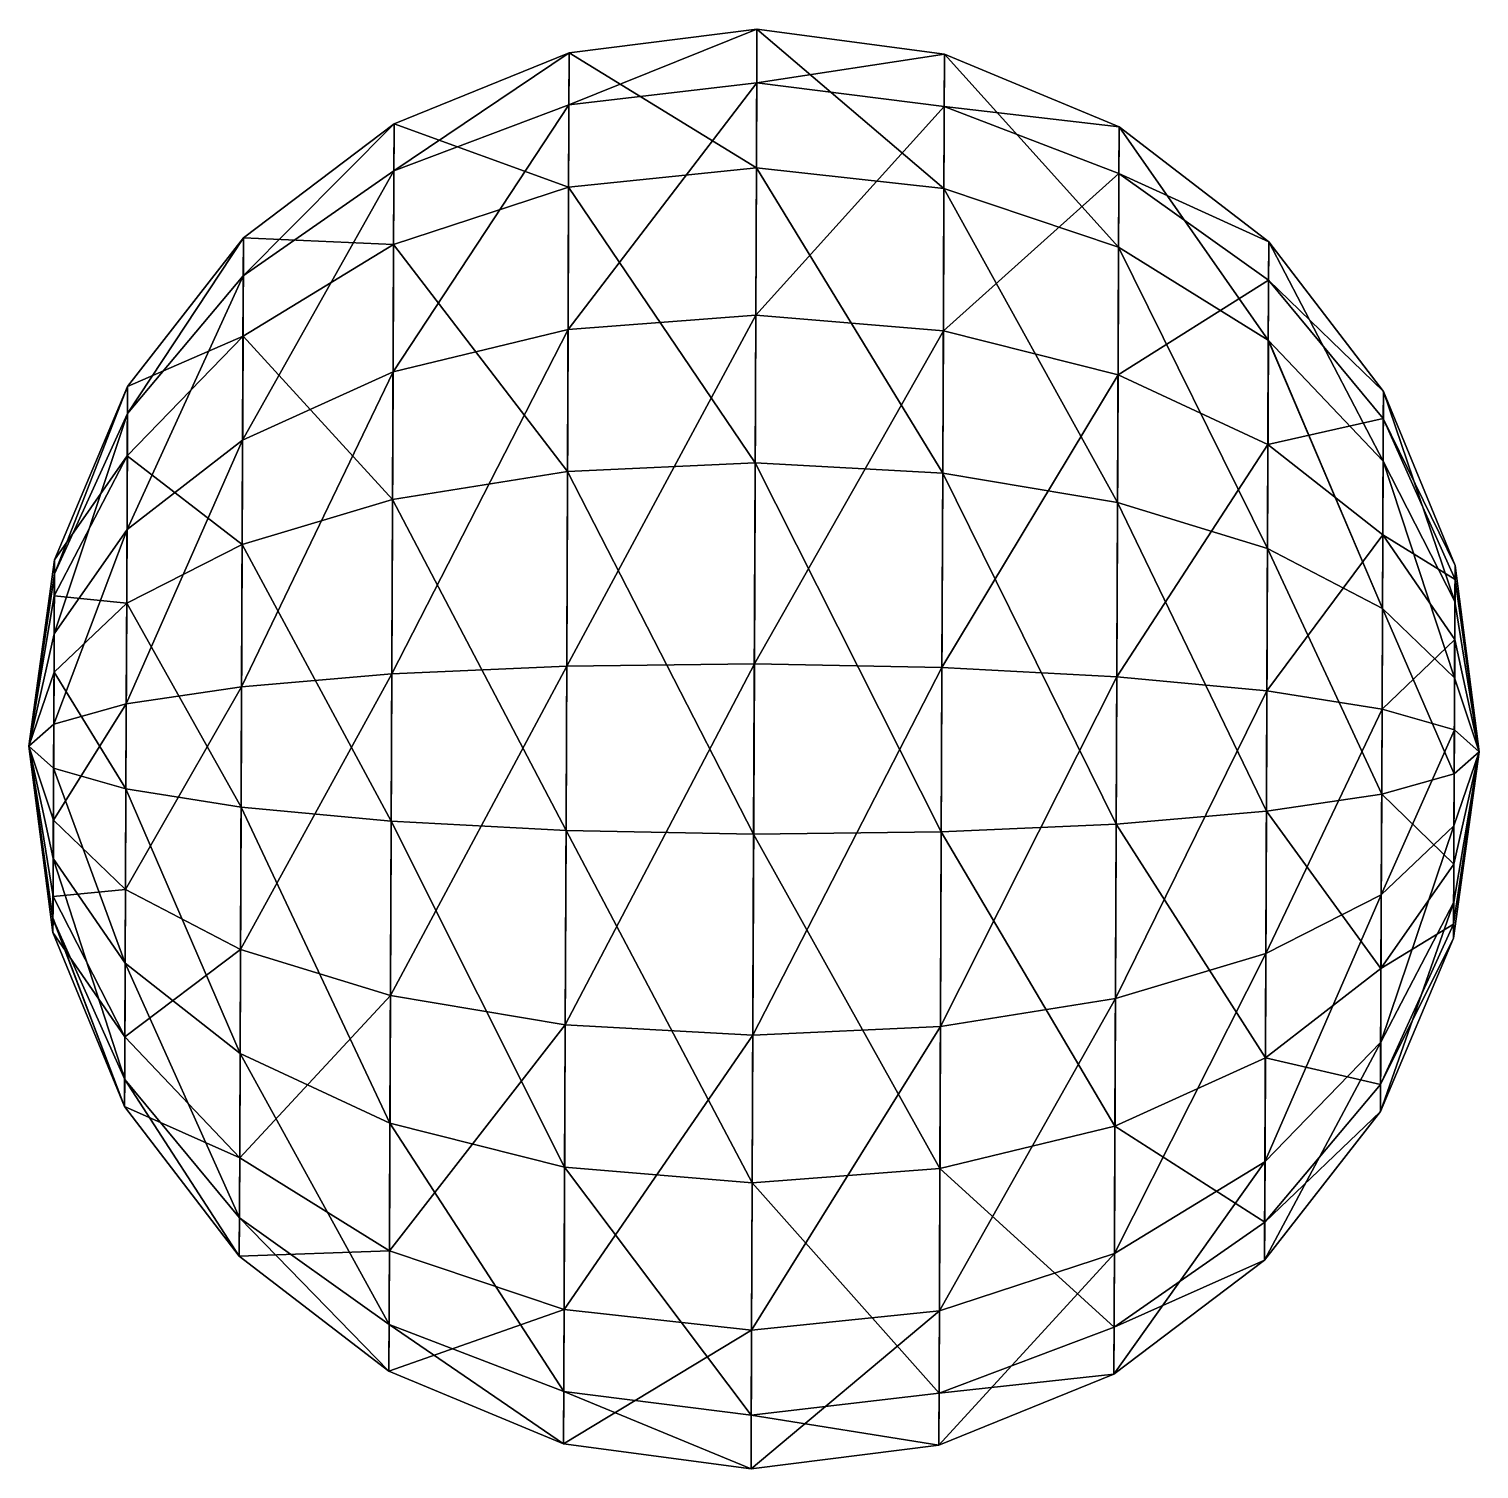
# Model space of a CAD drawing. Header units: metres. Extents: x -322 to 100, y -423 to 142.
# Drawn here: x -82.1 to -22.1, y -422.4 to -362.8 of the extents above; entities that cross this region are included whole.
import ezdxf

# ---------------------------------------------------------------- set-up
doc = ezdxf.new("R2010")
doc.units = ezdxf.units.M

msp = doc.modelspace()

# ---------------------------------------------------------------- linework, layer by layer
for points in [[(-51.959503, -362.80573, -821.23413), (-59.728165, -363.7891, -821.1142), (-59.73698, -365.94452, -806.2699), (-59.73688, -365.94443, -806.2698)], [(-51.959503, -362.80573, -821.23413), (-59.73698, -365.94452, -806.2699), (-51.96863, -365.03714, -805.86615), (-51.968533, -365.03705, -805.866)], [(-51.98303, -368.55716, -835.65894), (-59.728165, -363.7891, -821.1142), (-51.959503, -362.80573, -821.23413), (-51.959404, -362.80563, -821.234)], [(-44.221878, -369.40808, -835.0475), (-51.98303, -368.55716, -835.65894), (-51.959503, -362.80573, -821.23413), (-51.959404, -362.80563, -821.234)], [(-44.19915, -363.85263, -821.1142), (-51.959503, -362.80573, -821.23413), (-51.96863, -365.03714, -805.86615), (-51.968533, -365.03705, -805.866)], [(-44.221878, -369.40808, -835.0475), (-51.959503, -362.80573, -821.23413), (-44.19915, -363.85263, -821.1142), (-44.19905, -363.85254, -821.1141)], [(-59.728165, -363.7891, -821.1142), (-66.97571, -366.73578, -820.7626), (-66.98361, -368.66827, -807.4535), (-66.98351, -368.66818, -807.45337)], [(-59.728165, -363.7891, -821.1142), (-66.98361, -368.66827, -807.4535), (-59.73698, -365.94452, -806.2699), (-59.73688, -365.94443, -806.2698)], [(-59.75089, -369.34457, -835.0475), (-66.97571, -366.73578, -820.7626), (-59.728165, -363.7891, -821.1142), (-59.728065, -363.789, -821.1141)], [(-51.98303, -368.55716, -835.65894), (-59.75089, -369.34457, -835.0475), (-59.728165, -363.7891, -821.1142), (-59.728065, -363.789, -821.1141)], [(-44.19915, -363.85263, -821.1142), (-51.96863, -365.03714, -805.86615), (-44.20797, -366.00803, -806.2699), (-44.20787, -366.00793, -806.2698)], [(-36.99633, -371.83942, -833.25476), (-44.221878, -369.40808, -835.0475), (-44.19915, -363.85263, -821.1142), (-44.19905, -363.85254, -821.1141)], [(-36.975956, -366.85852, -820.7626), (-44.19915, -363.85263, -821.1142), (-44.20797, -366.00803, -806.2699), (-44.20787, -366.00793, -806.2698)], [(-36.99633, -371.83942, -833.25476), (-44.19915, -363.85263, -821.1142), (-36.975956, -366.85852, -820.7626), (-36.975857, -366.85843, -820.76245)], [(-51.96863, -365.03714, -805.86615), (-59.73698, -365.94452, -806.2699), (-59.77498, -375.23325, -794.492), (-59.77488, -375.23315, -794.4919)], [(-51.96863, -365.03714, -805.86615), (-59.77498, -375.23325, -794.492), (-52.00797, -374.65356, -793.67285), (-52.00787, -374.65347, -793.6727)], [(-44.20797, -366.00803, -806.2699), (-51.96863, -365.03714, -805.86615), (-52.00797, -374.65356, -793.67285), (-52.00787, -374.65347, -793.6727)], [(-59.73698, -365.94452, -806.2699), (-66.98361, -368.66827, -807.4535), (-67.01768, -376.99634, -796.89374), (-67.01758, -376.99625, -796.8936)], [(-59.73698, -365.94452, -806.2699), (-67.01768, -376.99634, -796.89374), (-59.77498, -375.23325, -794.492), (-59.77488, -375.23315, -794.4919)], [(-44.20797, -366.00803, -806.2699), (-52.00797, -374.65356, -793.67285), (-44.245964, -375.29678, -794.492), (-44.245865, -375.2967, -794.4919)], [(-36.98386, -368.791, -807.4535), (-44.20797, -366.00803, -806.2699), (-44.245964, -375.29678, -794.492), (-44.245865, -375.2967, -794.4919)], [(-36.975956, -366.85852, -820.7626), (-44.20797, -366.00803, -806.2699), (-36.98386, -368.791, -807.4535), (-36.98376, -368.7909, -807.45337)], [(-66.97571, -366.73578, -820.7626), (-73.20822, -371.44498, -820.2031), (-73.21468, -373.02283, -809.33636), (-73.214584, -373.02274, -809.33624)], [(-66.97571, -366.73578, -820.7626), (-73.21468, -373.02283, -809.33636), (-66.98361, -368.66827, -807.4535), (-66.98351, -368.66818, -807.45337)], [(-66.99608, -371.71667, -833.25476), (-73.20822, -371.44498, -820.2031), (-66.97571, -366.73578, -820.7626), (-66.97561, -366.7357, -820.76245)], [(-59.75089, -369.34457, -835.0475), (-66.99608, -371.71667, -833.25476), (-66.97571, -366.73578, -820.7626), (-66.97561, -366.7357, -820.76245)], [(-30.79881, -375.6854, -830.403), (-36.99633, -371.83942, -833.25476), (-36.975956, -366.85852, -820.7626), (-36.975857, -366.85843, -820.76245)], [(-30.782173, -371.61853, -820.2031), (-36.975956, -366.85852, -820.7626), (-36.98386, -368.791, -807.4535), (-36.98376, -368.7909, -807.45337)], [(-30.79881, -375.6854, -830.403), (-36.975956, -366.85852, -820.7626), (-30.782173, -371.61853, -820.2031), (-30.782074, -371.61844, -820.203)], [(-66.98361, -368.66827, -807.4535), (-73.21468, -373.02283, -809.33636), (-73.24249, -379.82266, -800.71436), (-73.24239, -379.82257, -800.71423)], [(-66.98361, -368.66827, -807.4535), (-73.24249, -379.82266, -800.71436), (-67.01768, -376.99634, -796.89374), (-67.01758, -376.99625, -796.8936)], [(-52.03291, -380.7504, -845.27545), (-59.75089, -369.34457, -835.0475), (-51.98303, -368.55716, -835.65894), (-51.98293, -368.55707, -835.6588)], [(-44.270054, -381.18585, -844.3363), (-52.03291, -380.7504, -845.27545), (-51.98303, -368.55716, -835.65894), (-51.98293, -368.55707, -835.6588)], [(-51.98303, -368.55716, -835.65894), (-51.98303, -368.55716, -835.65894), (-52.03291, -380.7504, -845.27545), (-52.03281, -380.7503, -845.2753)], [(-44.270054, -381.18585, -844.3363), (-51.98303, -368.55716, -835.65894), (-44.221878, -369.40808, -835.0475), (-44.22178, -369.408, -835.04736)], [(-36.98386, -368.791, -807.4535), (-44.245964, -375.29678, -794.492), (-37.01793, -377.11905, -796.89374), (-37.01783, -377.11896, -796.8936)], [(-30.78863, -373.19638, -809.33636), (-36.98386, -368.791, -807.4535), (-37.01793, -377.11905, -796.89374), (-37.01783, -377.11896, -796.8936)], [(-30.782173, -371.61853, -820.2031), (-36.98386, -368.791, -807.4535), (-30.78863, -373.19638, -809.33636), (-30.78853, -373.1963, -809.33624)], [(-59.79907, -381.12234, -844.3363), (-66.99608, -371.71667, -833.25476), (-59.75089, -369.34457, -835.0475), (-59.75079, -369.34448, -835.04736)], [(-52.03291, -380.7504, -845.27545), (-59.79907, -381.12234, -844.3363), (-59.75089, -369.34457, -835.0475), (-59.75079, -369.34448, -835.04736)], [(-59.75089, -369.34457, -835.0475), (-59.75089, -369.34457, -835.0475), (-59.79907, -381.12234, -844.3363), (-59.79897, -381.12225, -844.3362)], [(-37.039524, -382.39905, -841.5829), (-44.270054, -381.18585, -844.3363), (-44.221878, -369.40808, -835.0475), (-44.22178, -369.408, -835.04736)], [(-44.221878, -369.40808, -835.0475), (-44.221878, -369.40808, -835.0475), (-44.270054, -381.18585, -844.3363), (-44.269955, -381.18576, -844.3362)], [(-37.039524, -382.39905, -841.5829), (-44.221878, -369.40808, -835.0475), (-36.99633, -371.83942, -833.25476), (-36.99623, -371.83932, -833.25464)], [(-73.20822, -371.44498, -820.2031), (-78.000984, -377.5957, -819.4741), (-78.00555, -378.71143, -811.79016), (-78.00545, -378.71133, -811.79004)], [(-73.20822, -371.44498, -820.2031), (-78.00555, -378.71143, -811.79016), (-73.21468, -373.02283, -809.33636), (-73.214584, -373.02274, -809.33624)], [(-73.22486, -375.51184, -830.403), (-78.000984, -377.5957, -819.4741), (-73.20822, -371.44498, -820.2031), (-73.20812, -371.4449, -820.203)], [(-66.99608, -371.71667, -833.25476), (-73.22486, -375.51184, -830.403), (-73.20822, -371.44498, -820.2031), (-73.20812, -371.4449, -820.203)], [(-67.039276, -382.27634, -841.5829), (-73.22486, -375.51184, -830.403), (-66.99608, -371.71667, -833.25476), (-66.99598, -371.71658, -833.25464)], [(-59.79907, -381.12234, -844.3363), (-67.039276, -382.27634, -841.5829), (-66.99608, -371.71667, -833.25476), (-66.99598, -371.71658, -833.25464)], [(-66.99608, -371.71667, -833.25476), (-66.99608, -371.71667, -833.25476), (-67.039276, -382.27634, -841.5829), (-67.03918, -382.27625, -841.58276)], [(-30.83408, -384.3073, -837.2029), (-37.039524, -382.39905, -841.5829), (-36.99633, -371.83942, -833.25476), (-36.99623, -371.83932, -833.25464)], [(-36.99633, -371.83942, -833.25476), (-36.99633, -371.83942, -833.25476), (-37.039524, -382.39905, -841.5829), (-37.039425, -382.39896, -841.58276)], [(-30.83408, -384.3073, -837.2029), (-36.99633, -371.83942, -833.25476), (-30.79881, -375.6854, -830.403), (-30.79871, -375.6853, -830.4029)], [(-26.051659, -380.68396, -826.6865), (-30.79881, -375.6854, -830.403), (-30.782173, -371.61853, -820.2031), (-30.782074, -371.61844, -820.203)], [(-26.039896, -377.80826, -819.4741), (-30.782173, -371.61853, -820.2031), (-30.78863, -373.19638, -809.33636), (-30.78853, -373.1963, -809.33624)], [(-26.051659, -380.68396, -826.6865), (-30.782173, -371.61853, -820.2031), (-26.039896, -377.80826, -819.4741), (-26.039797, -377.80817, -819.474)], [(-73.21468, -373.02283, -809.33636), (-78.00555, -378.71143, -811.79016), (-78.025215, -383.51962, -805.6935), (-78.025116, -383.51953, -805.69336)], [(-73.21468, -373.02283, -809.33636), (-78.025215, -383.51962, -805.6935), (-73.24249, -379.82266, -800.71436), (-73.24239, -379.82257, -800.71423)], [(-30.78863, -373.19638, -809.33636), (-37.01793, -377.11905, -796.89374), (-30.816444, -379.99622, -800.71436), (-30.816345, -379.99612, -800.71423)], [(-26.044458, -378.92398, -811.79016), (-30.78863, -373.19638, -809.33636), (-30.816444, -379.99622, -800.71436), (-30.816345, -379.99612, -800.71423)], [(-26.039896, -377.80826, -819.4741), (-30.78863, -373.19638, -809.33636), (-26.044458, -378.92398, -811.79016), (-26.04436, -378.9239, -811.79004)], [(-52.00797, -374.65356, -793.67285), (-59.77498, -375.23325, -794.492), (-59.831974, -389.1664, -788.9365), (-59.831875, -389.16632, -788.9364)], [(-52.00797, -374.65356, -793.67285), (-59.831974, -389.1664, -788.9365), (-52.066975, -389.07825, -787.9213), (-52.066875, -389.07816, -787.9212)], [(-44.245964, -375.29678, -794.492), (-52.00797, -374.65356, -793.67285), (-52.066975, -389.07825, -787.9213), (-52.066875, -389.07816, -787.9212)], [(-73.26013, -384.13376, -837.2029), (-78.01275, -380.4714, -826.6865), (-73.22486, -375.51184, -830.403), (-73.22476, -375.51175, -830.4029)], [(-73.22486, -375.51184, -830.403), (-78.01275, -380.4714, -826.6865), (-78.000984, -377.5957, -819.4741), (-78.000885, -377.5956, -819.474)], [(-67.039276, -382.27634, -841.5829), (-73.26013, -384.13376, -837.2029), (-73.22486, -375.51184, -830.403), (-73.22476, -375.51175, -830.4029)], [(-73.22486, -375.51184, -830.403), (-73.22486, -375.51184, -830.403), (-73.26013, -384.13376, -837.2029), (-73.26003, -384.13367, -837.20276)], [(-59.77498, -375.23325, -794.492), (-67.01768, -376.99634, -796.89374), (-67.06878, -389.48846, -791.91284), (-67.06868, -389.48837, -791.9127)], [(-59.77498, -375.23325, -794.492), (-67.06878, -389.48846, -791.91284), (-59.831974, -389.1664, -788.9365), (-59.831875, -389.16632, -788.9364)], [(-44.245964, -375.29678, -794.492), (-52.066975, -389.07825, -787.9213), (-44.30296, -389.22995, -788.9365), (-44.30286, -389.22986, -788.9364)], [(-37.01793, -377.11905, -796.89374), (-44.245964, -375.29678, -794.492), (-44.30296, -389.22995, -788.9365), (-44.30286, -389.22986, -788.9364)], [(-26.076597, -386.78058, -831.49475), (-30.83408, -384.3073, -837.2029), (-30.79881, -375.6854, -830.403), (-30.79871, -375.6853, -830.4029)], [(-30.79881, -375.6854, -830.403), (-30.79881, -375.6854, -830.403), (-30.83408, -384.3073, -837.2029), (-30.83398, -384.30722, -837.20276)], [(-26.076597, -386.78058, -831.49475), (-30.79881, -375.6854, -830.403), (-26.051659, -380.68396, -826.6865), (-26.05156, -380.68387, -826.6864)], [(-67.01768, -376.99634, -796.89374), (-73.24249, -379.82266, -800.71436), (-73.28422, -390.02246, -796.64746), (-73.28412, -390.02237, -796.64734)], [(-67.01768, -376.99634, -796.89374), (-73.28422, -390.02246, -796.64746), (-67.06878, -389.48846, -791.91284), (-67.06868, -389.48837, -791.9127)], [(-37.01793, -377.11905, -796.89374), (-44.30296, -389.22995, -788.9365), (-37.06903, -389.61118, -791.91284), (-37.06893, -389.61108, -791.9127)], [(-30.816444, -379.99622, -800.71436), (-37.01793, -377.11905, -796.89374), (-37.06903, -389.61118, -791.91284), (-37.06893, -389.61108, -791.9127)], [(-78.000984, -377.5957, -819.4741), (-81.02737, -384.76883, -818.6252), (-81.029724, -385.34637, -814.64764), (-81.029625, -385.34628, -814.6475)], [(-78.000984, -377.5957, -819.4741), (-81.029724, -385.34637, -814.64764), (-78.00555, -378.71143, -811.79016), (-78.00545, -378.71133, -811.79004)], [(-78.01275, -380.4714, -826.6865), (-81.02737, -384.76883, -818.6252), (-78.000984, -377.5957, -819.4741), (-78.000885, -377.5956, -819.474)], [(-23.07839, -386.49448, -822.3586), (-26.051659, -380.68396, -826.6865), (-26.039896, -377.80826, -819.4741), (-26.039797, -377.80817, -819.474)], [(-23.072302, -385.0059, -818.6252), (-26.039896, -377.80826, -819.4741), (-26.044458, -378.92398, -811.79016), (-26.04436, -378.9239, -811.79004)], [(-23.07839, -386.49448, -822.3586), (-26.039896, -377.80826, -819.4741), (-23.072302, -385.0059, -818.6252), (-23.072203, -385.0058, -818.62506)], [(-78.00555, -378.71143, -811.79016), (-81.029724, -385.34637, -814.64764), (-81.03991, -387.83527, -811.49176), (-81.03981, -387.83517, -811.49164)], [(-78.00555, -378.71143, -811.79016), (-81.03991, -387.83527, -811.49176), (-78.025215, -383.51962, -805.6935), (-78.025116, -383.51953, -805.69336)], [(-26.044458, -378.92398, -811.79016), (-30.816444, -379.99622, -800.71436), (-26.064127, -383.73218, -805.6935), (-26.064028, -383.7321, -805.69336)], [(-23.074665, -385.58344, -814.64764), (-26.044458, -378.92398, -811.79016), (-26.064127, -383.73218, -805.6935), (-26.064028, -383.7321, -805.69336)], [(-23.072302, -385.0059, -818.6252), (-26.044458, -378.92398, -811.79016), (-23.074665, -385.58344, -814.64764), (-23.074566, -385.58334, -814.6475)], [(-73.24249, -379.82266, -800.71436), (-78.025215, -383.51962, -805.6935), (-78.05472, -390.73196, -802.81775), (-78.05462, -390.73187, -802.8176)], [(-73.24249, -379.82266, -800.71436), (-78.05472, -390.73196, -802.81775), (-73.28422, -390.02246, -796.64746), (-73.28412, -390.02237, -796.64734)], [(-30.816444, -379.99622, -800.71436), (-37.06903, -389.61118, -791.91284), (-30.858168, -390.19598, -796.64746), (-30.858068, -390.1959, -796.64734)], [(-26.064127, -383.73218, -805.6935), (-30.816444, -379.99622, -800.71436), (-30.858168, -390.19598, -796.64746), (-30.858068, -390.1959, -796.64734)], [(-78.03769, -386.56802, -831.49475), (-81.033455, -386.25742, -822.3586), (-78.01275, -380.4714, -826.6865), (-78.01265, -380.4713, -826.6864)], [(-78.01275, -380.4714, -826.6865), (-81.033455, -386.25742, -822.3586), (-81.02737, -384.76883, -818.6252), (-81.02727, -384.76874, -818.62506)], [(-73.26013, -384.13376, -837.2029), (-78.03769, -386.56802, -831.49475), (-78.01275, -380.4714, -826.6865), (-78.01265, -380.4713, -826.6864)], [(-78.01275, -380.4714, -826.6865), (-78.01275, -380.4714, -826.6865), (-78.03769, -386.56802, -831.49475), (-78.03759, -386.56793, -831.4946)], [(-52.09577, -396.11823, -847.5069), (-59.79907, -381.12234, -844.3363), (-52.03291, -380.7504, -845.27545), (-52.03281, -380.7503, -845.2753)], [(-44.330776, -396.03006, -846.4917), (-52.09577, -396.11823, -847.5069), (-52.03291, -380.7504, -845.27545), (-52.03281, -380.7503, -845.2753)], [(-44.330776, -396.03006, -846.4917), (-52.03291, -380.7504, -845.27545), (-44.270054, -381.18585, -844.3363), (-44.269955, -381.18576, -844.3362)], [(-23.0913, -389.65033, -824.84753), (-26.076597, -386.78058, -831.49475), (-26.051659, -380.68396, -826.6865), (-26.05156, -380.68387, -826.6864)], [(-26.051659, -380.68396, -826.6865), (-26.051659, -380.68396, -826.6865), (-26.076597, -386.78058, -831.49475), (-26.076498, -386.7805, -831.4946)], [(-23.0913, -389.65033, -824.84753), (-26.051659, -380.68396, -826.6865), (-23.07839, -386.49448, -822.3586), (-23.07829, -386.4944, -822.35846)], [(-59.85979, -395.96652, -846.4917), (-67.039276, -382.27634, -841.5829), (-59.79907, -381.12234, -844.3363), (-59.79897, -381.12225, -844.3362)], [(-52.09577, -396.11823, -847.5069), (-59.85979, -395.96652, -846.4917), (-59.79907, -381.12234, -844.3363), (-59.79897, -381.12225, -844.3362)], [(-37.093967, -395.708, -843.5154), (-44.330776, -396.03006, -846.4917), (-44.270054, -381.18585, -844.3363), (-44.269955, -381.18576, -844.3362)], [(-37.093967, -395.708, -843.5154), (-44.270054, -381.18585, -844.3363), (-37.039524, -382.39905, -841.5829), (-37.039425, -382.39896, -841.58276)], [(-67.09372, -395.5853, -843.5154), (-73.26013, -384.13376, -837.2029), (-67.039276, -382.27634, -841.5829), (-67.03918, -382.27625, -841.58276)], [(-59.85979, -395.96652, -846.4917), (-67.09372, -395.5853, -843.5154), (-67.039276, -382.27634, -841.5829), (-67.03918, -382.27625, -841.58276)], [(-30.87853, -395.17404, -838.78076), (-37.093967, -395.708, -843.5154), (-37.039524, -382.39905, -841.5829), (-37.039425, -382.39896, -841.58276)], [(-30.87853, -395.17404, -838.78076), (-37.039524, -382.39905, -841.5829), (-30.83408, -384.3073, -837.2029), (-30.83398, -384.30722, -837.20276)], [(-78.025215, -383.51962, -805.6935), (-81.03991, -387.83527, -811.49176), (-81.055176, -391.56866, -810.0032), (-81.05508, -391.56857, -810.00305)], [(-78.025215, -383.51962, -805.6935), (-81.055176, -391.56866, -810.0032), (-78.05472, -390.73196, -802.81775), (-78.05462, -390.73187, -802.8176)], [(-26.064127, -383.73218, -805.6935), (-30.858168, -390.19598, -796.64746), (-26.09363, -390.94452, -802.81775), (-26.09353, -390.94443, -802.8176)], [(-23.084845, -388.07236, -811.49176), (-26.064127, -383.73218, -805.6935), (-26.09363, -390.94452, -802.81775), (-26.09353, -390.94443, -802.8176)], [(-23.074665, -385.58344, -814.64764), (-26.064127, -383.73218, -805.6935), (-23.084845, -388.07236, -811.49176), (-23.084745, -388.07227, -811.49164)], [(-73.30458, -395.0005, -838.78076), (-78.03769, -386.56802, -831.49475), (-73.26013, -384.13376, -837.2029), (-73.26003, -384.13367, -837.20276)], [(-67.09372, -395.5853, -843.5154), (-73.30458, -395.0005, -838.78076), (-73.26013, -384.13376, -837.2029), (-73.26003, -384.13367, -837.20276)], [(-26.10803, -394.4645, -832.6105), (-30.87853, -395.17404, -838.78076), (-30.83408, -384.3073, -837.2029), (-30.83398, -384.30722, -837.20276)], [(-26.10803, -394.4645, -832.6105), (-30.83408, -384.3073, -837.2029), (-26.076597, -386.78058, -831.49475), (-26.076498, -386.7805, -831.4946)], [(-81.033455, -386.25742, -822.3586), (-82.08112, -392.47552, -817.7141), (-81.02737, -384.76883, -818.6252), (-81.02727, -384.76874, -818.62506)], [(-81.02737, -384.76883, -818.6252), (-82.08112, -392.47552, -817.7141), (-81.029724, -385.34637, -814.64764), (-81.029625, -385.34628, -814.6475)], [(-22.081625, -392.72095, -817.7141), (-23.07839, -386.49448, -822.3586), (-23.072302, -385.0059, -818.6252), (-23.072203, -385.0058, -818.62506)], [(-22.081625, -392.72095, -817.7141), (-23.072302, -385.0059, -818.6252), (-23.074665, -385.58344, -814.64764), (-23.074566, -385.58334, -814.6475)], [(-81.029724, -385.34637, -814.64764), (-82.08112, -392.47552, -817.7141), (-81.03991, -387.83527, -811.49176), (-81.03981, -387.83517, -811.49164)], [(-22.081625, -392.72095, -817.7141), (-23.074665, -385.58344, -814.64764), (-23.084845, -388.07236, -811.49176), (-23.084745, -388.07227, -811.49164)], [(-81.046364, -389.41324, -824.84753), (-82.08112, -392.47552, -817.7141), (-81.033455, -386.25742, -822.3586), (-81.033356, -386.25732, -822.35846)], [(-78.03769, -386.56802, -831.49475), (-81.046364, -389.41324, -824.84753), (-81.033455, -386.25742, -822.3586), (-81.033356, -386.25732, -822.35846)], [(-78.06912, -394.25195, -832.6105), (-81.046364, -389.41324, -824.84753), (-78.03769, -386.56802, -831.49475), (-78.03759, -386.56793, -831.4946)], [(-73.30458, -395.0005, -838.78076), (-78.06912, -394.25195, -832.6105), (-78.03769, -386.56802, -831.49475), (-78.03759, -386.56793, -831.4946)], [(-23.10757, -393.6278, -825.42505), (-26.10803, -394.4645, -832.6105), (-26.076597, -386.78058, -831.49475), (-26.076498, -386.7805, -831.4946)], [(-23.10757, -393.6278, -825.42505), (-26.076597, -386.78058, -831.49475), (-23.0913, -389.65033, -824.84753), (-23.0912, -389.65024, -824.8474)], [(-22.081625, -392.72095, -817.7141), (-23.0913, -389.65033, -824.84753), (-23.07839, -386.49448, -822.3586), (-23.07829, -386.4944, -822.35846)], [(-23.07839, -386.49448, -822.3586), (-23.07839, -386.49448, -822.3586), (-23.0913, -389.65033, -824.84753), (-23.0912, -389.65024, -824.8474)], [(-81.03991, -387.83527, -811.49176), (-82.08112, -392.47552, -817.7141), (-81.055176, -391.56866, -810.0032), (-81.05508, -391.56857, -810.00305)], [(-23.084845, -388.07236, -811.49176), (-26.09363, -390.94452, -802.81775), (-23.100117, -391.80573, -810.0032), (-23.100018, -391.80563, -810.00305)], [(-22.081625, -392.72095, -817.7141), (-23.084845, -388.07236, -811.49176), (-23.100117, -391.80573, -810.0032), (-23.100018, -391.80563, -810.00305)], [(-59.831974, -389.1664, -788.9365), (-67.06878, -389.48846, -791.91284), (-67.12322, -402.79742, -793.84534), (-67.12312, -402.79733, -793.8452)], [(-59.831974, -389.1664, -788.9365), (-67.12322, -402.79742, -793.84534), (-59.892696, -404.01062, -791.0919), (-59.892597, -404.01053, -791.0918)], [(-52.066975, -389.07825, -787.9213), (-59.831974, -389.1664, -788.9365), (-59.892696, -404.01062, -791.0919), (-59.892597, -404.01053, -791.0918)], [(-52.066975, -389.07825, -787.9213), (-59.892696, -404.01062, -791.0919), (-52.12984, -404.44608, -790.1528), (-52.12974, -404.44598, -790.15265)], [(-44.30296, -389.22995, -788.9365), (-52.066975, -389.07825, -787.9213), (-52.12984, -404.44608, -790.1528), (-52.12974, -404.44598, -790.15265)], [(-44.30296, -389.22995, -788.9365), (-52.12984, -404.44608, -790.1528), (-44.36368, -404.07416, -791.0919), (-44.363583, -404.07407, -791.0918)], [(-37.06903, -389.61118, -791.91284), (-44.30296, -389.22995, -788.9365), (-44.36368, -404.07416, -791.0919), (-44.363583, -404.07407, -791.0918)], [(-81.06264, -393.39075, -825.42505), (-82.08112, -392.47552, -817.7141), (-81.046364, -389.41324, -824.84753), (-81.046265, -389.41315, -824.8474)], [(-78.06912, -394.25195, -832.6105), (-81.06264, -393.39075, -825.42505), (-81.046364, -389.41324, -824.84753), (-81.046265, -389.41315, -824.8474)], [(-67.06878, -389.48846, -791.91284), (-73.28422, -390.02246, -796.64746), (-73.328674, -400.88916, -798.22534), (-73.328575, -400.88907, -798.2252)], [(-67.06878, -389.48846, -791.91284), (-73.328674, -400.88916, -798.22534), (-67.12322, -402.79742, -793.84534), (-67.12312, -402.79733, -793.8452)], [(-37.06903, -389.61118, -791.91284), (-44.36368, -404.07416, -791.0919), (-37.12347, -402.92014, -793.84534), (-37.12337, -402.92004, -793.8452)], [(-30.858168, -390.19598, -796.64746), (-37.06903, -389.61118, -791.91284), (-37.12347, -402.92014, -793.84534), (-37.12337, -402.92004, -793.8452)], [(-22.081625, -392.72095, -817.7141), (-23.10757, -393.6278, -825.42505), (-23.0913, -389.65033, -824.84753), (-23.0912, -389.65024, -824.8474)], [(-73.28422, -390.02246, -796.64746), (-78.05472, -390.73196, -802.81775), (-78.08615, -398.4159, -803.9335), (-78.08605, -398.4158, -803.93335)], [(-73.28422, -390.02246, -796.64746), (-78.08615, -398.4159, -803.9335), (-73.328674, -400.88916, -798.22534), (-73.328575, -400.88907, -798.2252)], [(-30.858168, -390.19598, -796.64746), (-37.12347, -402.92014, -793.84534), (-30.902618, -401.0627, -798.22534), (-30.90252, -401.06262, -798.2252)], [(-26.09363, -390.94452, -802.81775), (-30.858168, -390.19598, -796.64746), (-30.902618, -401.0627, -798.22534), (-30.90252, -401.06262, -798.2252)], [(-78.05472, -390.73196, -802.81775), (-81.055176, -391.56866, -810.0032), (-81.07145, -395.54614, -810.5807), (-81.07135, -395.54605, -810.58057)], [(-78.05472, -390.73196, -802.81775), (-81.07145, -395.54614, -810.5807), (-78.08615, -398.4159, -803.9335), (-78.08605, -398.4158, -803.93335)], [(-26.09363, -390.94452, -802.81775), (-30.902618, -401.0627, -798.22534), (-26.125063, -398.62845, -803.9335), (-26.124964, -398.62836, -803.93335)], [(-23.100117, -391.80573, -810.0032), (-26.09363, -390.94452, -802.81775), (-26.125063, -398.62845, -803.9335), (-26.124964, -398.62836, -803.93335)], [(-81.055176, -391.56866, -810.0032), (-82.08112, -392.47552, -817.7141), (-81.07145, -395.54614, -810.5807), (-81.07135, -395.54605, -810.58057)], [(-23.100117, -391.80573, -810.0032), (-26.125063, -398.62845, -803.9335), (-23.116388, -395.78323, -810.5807), (-23.11629, -395.78314, -810.58057)], [(-22.081625, -392.72095, -817.7141), (-23.100117, -391.80573, -810.0032), (-23.116388, -395.78323, -810.5807), (-23.11629, -395.78314, -810.58057)], [(-81.07145, -395.54614, -810.5807), (-82.08112, -392.47552, -817.7141), (-81.08436, -398.702, -813.06964), (-81.08426, -398.7019, -813.0695)], [(-81.08436, -398.702, -813.06964), (-82.08112, -392.47552, -817.7141), (-81.09045, -400.19058, -816.80304), (-81.09035, -400.1905, -816.8029)], [(-81.09045, -400.19058, -816.80304), (-82.08112, -392.47552, -817.7141), (-81.08809, -399.61304, -820.7806), (-81.08799, -399.61295, -820.78046)], [(-81.08809, -399.61304, -820.7806), (-82.08112, -392.47552, -817.7141), (-81.0779, -397.1241, -823.93646), (-81.077805, -397.12402, -823.93634)], [(-81.0779, -397.1241, -823.93646), (-82.08112, -392.47552, -817.7141), (-81.06264, -393.39075, -825.42505), (-81.06254, -393.39066, -825.4249)], [(-22.081625, -392.72095, -817.7141), (-23.129297, -398.93906, -813.06964), (-23.135386, -400.42764, -816.80304), (-23.135286, -400.42755, -816.8029)], [(-22.081625, -392.72095, -817.7141), (-23.135386, -400.42764, -816.80304), (-23.133022, -399.8501, -820.7806), (-23.132923, -399.85, -820.78046)], [(-22.081625, -392.72095, -817.7141), (-23.133022, -399.8501, -820.7806), (-23.122843, -397.3612, -823.93646), (-23.122744, -397.3611, -823.93634)], [(-22.081625, -392.72095, -817.7141), (-23.116388, -395.78323, -810.5807), (-23.129297, -398.93906, -813.06964), (-23.129198, -398.93896, -813.0695)], [(-22.081625, -392.72095, -817.7141), (-23.122843, -397.3612, -823.93646), (-23.10757, -393.6278, -825.42505), (-23.107471, -393.62772, -825.4249)], [(-78.098625, -401.4643, -829.73474), (-81.0779, -397.1241, -823.93646), (-81.06264, -393.39075, -825.42505), (-81.06254, -393.39066, -825.4249)], [(-78.098625, -401.4643, -829.73474), (-81.06264, -393.39075, -825.42505), (-78.06912, -394.25195, -832.6105), (-78.06902, -394.25186, -832.61035)], [(-23.122843, -397.3612, -823.93646), (-26.10803, -394.4645, -832.6105), (-23.10757, -393.6278, -825.42505), (-23.107471, -393.62772, -825.4249)], [(-73.346306, -405.20026, -834.71387), (-78.098625, -401.4643, -829.73474), (-78.06912, -394.25195, -832.6105), (-78.06902, -394.25186, -832.61035)], [(-73.346306, -405.20026, -834.71387), (-78.06912, -394.25195, -832.6105), (-73.30458, -395.0005, -838.78076), (-73.30448, -395.0004, -838.78064)], [(-26.137533, -401.67685, -829.73474), (-30.87853, -395.17404, -838.78076), (-26.10803, -394.4645, -832.6105), (-26.107931, -394.46442, -832.61035)], [(-23.122843, -397.3612, -823.93646), (-26.137533, -401.67685, -829.73474), (-26.10803, -394.4645, -832.6105), (-26.107931, -394.46442, -832.61035)], [(-67.14482, -408.07742, -838.5345), (-73.346306, -405.20026, -834.71387), (-73.30458, -395.0005, -838.78076), (-73.30448, -395.0004, -838.78064)], [(-67.14482, -408.07742, -838.5345), (-73.30458, -395.0005, -838.78076), (-67.09372, -395.5853, -843.5154), (-67.09362, -395.5852, -843.51526)], [(-30.920254, -405.3738, -834.71387), (-37.093967, -395.708, -843.5154), (-30.87853, -395.17404, -838.78076), (-30.878431, -395.17395, -838.78064)], [(-26.137533, -401.67685, -829.73474), (-30.920254, -405.3738, -834.71387), (-30.87853, -395.17404, -838.78076), (-30.878431, -395.17395, -838.78064)], [(-78.08615, -398.4159, -803.9335), (-81.07145, -395.54614, -810.5807), (-81.08436, -398.702, -813.06964), (-81.08426, -398.7019, -813.0695)], [(-59.916786, -409.8997, -840.9362), (-67.14482, -408.07742, -838.5345), (-67.09372, -395.5853, -843.5154), (-67.09362, -395.5852, -843.51526)], [(-59.916786, -409.8997, -840.9362), (-67.09372, -395.5853, -843.5154), (-59.85979, -395.96652, -846.4917), (-59.85969, -395.96643, -846.4916)], [(-52.154778, -410.5429, -841.7554), (-59.916786, -409.8997, -840.9362), (-59.85979, -395.96652, -846.4917), (-59.85969, -395.96643, -846.4916)], [(-52.154778, -410.5429, -841.7554), (-59.85979, -395.96652, -846.4917), (-52.09577, -396.11823, -847.5069), (-52.095673, -396.11813, -847.5068)], [(-37.14507, -408.20013, -838.5345), (-44.330776, -396.03006, -846.4917), (-37.093967, -395.708, -843.5154), (-37.09387, -395.70792, -843.51526)], [(-30.920254, -405.3738, -834.71387), (-37.14507, -408.20013, -838.5345), (-37.093967, -395.708, -843.5154), (-37.09387, -395.70792, -843.51526)], [(-23.116388, -395.78323, -810.5807), (-26.125063, -398.62845, -803.9335), (-26.150002, -404.72507, -808.7417), (-26.149902, -404.72498, -808.7416)], [(-23.116388, -395.78323, -810.5807), (-26.150002, -404.72507, -808.7417), (-23.129297, -398.93906, -813.06964), (-23.129198, -398.93896, -813.0695)], [(-44.38777, -409.96323, -840.9362), (-52.154778, -410.5429, -841.7554), (-52.09577, -396.11823, -847.5069), (-52.095673, -396.11813, -847.5068)], [(-44.38777, -409.96323, -840.9362), (-52.09577, -396.11823, -847.5069), (-44.330776, -396.03006, -846.4917), (-44.330677, -396.02997, -846.4916)], [(-37.14507, -408.20013, -838.5345), (-44.38777, -409.96323, -840.9362), (-44.330776, -396.03006, -846.4917), (-44.330677, -396.02997, -846.4916)], [(-78.11829, -406.2725, -823.63806), (-81.08809, -399.61304, -820.7806), (-81.0779, -397.1241, -823.93646), (-81.077805, -397.12402, -823.93634)], [(-78.11829, -406.2725, -823.63806), (-81.0779, -397.1241, -823.93646), (-78.098625, -401.4643, -829.73474), (-78.098526, -401.4642, -829.7346)], [(-23.133022, -399.8501, -820.7806), (-26.137533, -401.67685, -829.73474), (-23.122843, -397.3612, -823.93646), (-23.122744, -397.3611, -823.93634)], [(-78.11109, -404.5125, -808.7417), (-81.08436, -398.702, -813.06964), (-81.09045, -400.19058, -816.80304), (-81.09035, -400.1905, -816.8029)], [(-78.08615, -398.4159, -803.9335), (-81.08436, -398.702, -813.06964), (-78.11109, -404.5125, -808.7417), (-78.11099, -404.51242, -808.7416)], [(-73.328674, -400.88916, -798.22534), (-78.08615, -398.4159, -803.9335), (-78.11109, -404.5125, -808.7417), (-78.11099, -404.51242, -808.7416)], [(-26.125063, -398.62845, -803.9335), (-30.902618, -401.0627, -798.22534), (-30.93789, -409.68463, -805.0252), (-30.93779, -409.68454, -805.0251)], [(-26.125063, -398.62845, -803.9335), (-30.93789, -409.68463, -805.0252), (-26.150002, -404.72507, -808.7417), (-26.149902, -404.72498, -808.7416)], [(-23.129297, -398.93906, -813.06964), (-26.150002, -404.72507, -808.7417), (-26.161764, -407.60077, -815.9541), (-26.161665, -407.60068, -815.954)], [(-23.129297, -398.93906, -813.06964), (-26.161764, -407.60077, -815.9541), (-23.135386, -400.42764, -816.80304), (-23.135286, -400.42755, -816.8029)], [(-78.122856, -407.3882, -815.9541), (-81.09045, -400.19058, -816.80304), (-81.08809, -399.61304, -820.7806), (-81.08799, -399.61295, -820.78046)], [(-78.11109, -404.5125, -808.7417), (-81.09045, -400.19058, -816.80304), (-78.122856, -407.3882, -815.9541), (-78.12276, -407.38812, -815.954)], [(-78.122856, -407.3882, -815.9541), (-81.08809, -399.61304, -820.7806), (-78.11829, -406.2725, -823.63806), (-78.118195, -406.2724, -823.63794)], [(-23.135386, -400.42764, -816.80304), (-26.157202, -406.48505, -823.63806), (-23.133022, -399.8501, -820.7806), (-23.132923, -399.85, -820.78046)], [(-23.133022, -399.8501, -820.7806), (-26.157202, -406.48505, -823.63806), (-26.137533, -401.67685, -829.73474), (-26.137434, -401.67676, -829.7346)], [(-23.135386, -400.42764, -816.80304), (-26.161764, -407.60077, -815.9541), (-26.157202, -406.48505, -823.63806), (-26.157103, -406.48495, -823.63794)], [(-73.328674, -400.88916, -798.22534), (-78.11109, -404.5125, -808.7417), (-73.36394, -409.51108, -805.0252), (-73.36384, -409.511, -805.0251)], [(-67.12322, -402.79742, -793.84534), (-73.328674, -400.88916, -798.22534), (-73.36394, -409.51108, -805.0252), (-73.36384, -409.511, -805.0251)], [(-30.902618, -401.0627, -798.22534), (-37.12347, -402.92014, -793.84534), (-37.166664, -413.4798, -802.17346), (-37.166565, -413.4797, -802.17334)], [(-30.902618, -401.0627, -798.22534), (-37.166664, -413.4798, -802.17346), (-30.93789, -409.68463, -805.0252), (-30.93779, -409.68454, -805.0251)], [(-73.37412, -412.0001, -826.09186), (-78.11829, -406.2725, -823.63806), (-78.098625, -401.4643, -829.73474), (-78.098526, -401.4642, -829.7346)], [(-73.37412, -412.0001, -826.09186), (-78.098625, -401.4643, -829.73474), (-73.346306, -405.20026, -834.71387), (-73.34621, -405.20016, -834.71375)], [(-26.157202, -406.48505, -823.63806), (-30.920254, -405.3738, -834.71387), (-26.137533, -401.67685, -829.73474), (-26.137434, -401.67676, -829.7346)], [(-67.12322, -402.79742, -793.84534), (-73.36394, -409.51108, -805.0252), (-67.16642, -413.35706, -802.17346), (-67.16632, -413.35696, -802.17334)], [(-59.892696, -404.01062, -791.0919), (-67.12322, -402.79742, -793.84534), (-67.16642, -413.35706, -802.17346), (-67.16632, -413.35696, -802.17334)], [(-37.12347, -402.92014, -793.84534), (-44.36368, -404.07416, -791.0919), (-44.41186, -415.8519, -800.38074), (-44.411762, -415.8518, -800.3806)], [(-37.12347, -402.92014, -793.84534), (-44.41186, -415.8519, -800.38074), (-37.166664, -413.4798, -802.17346), (-37.166565, -413.4797, -802.17334)], [(-59.892696, -404.01062, -791.0919), (-67.16642, -413.35706, -802.17346), (-59.940876, -415.7884, -800.38074), (-59.940777, -415.7883, -800.3806)], [(-52.12984, -404.44608, -790.1528), (-59.892696, -404.01062, -791.0919), (-59.940876, -415.7884, -800.38074), (-59.940777, -415.7883, -800.3806)], [(-44.36368, -404.07416, -791.0919), (-52.12984, -404.44608, -790.1528), (-52.179718, -416.6393, -799.7693), (-52.17962, -416.63922, -799.76917)], [(-44.36368, -404.07416, -791.0919), (-52.179718, -416.6393, -799.7693), (-44.41186, -415.8519, -800.38074), (-44.411762, -415.8518, -800.3806)], [(-73.36394, -409.51108, -805.0252), (-78.11109, -404.5125, -808.7417), (-78.122856, -407.3882, -815.9541), (-78.12276, -407.38812, -815.954)], [(-52.12984, -404.44608, -790.1528), (-59.940876, -415.7884, -800.38074), (-52.179718, -416.6393, -799.7693), (-52.17962, -416.63922, -799.76917)], [(-26.150002, -404.72507, -808.7417), (-30.93789, -409.68463, -805.0252), (-30.954525, -413.7515, -815.2251), (-30.954426, -413.7514, -815.225)], [(-26.150002, -404.72507, -808.7417), (-30.954525, -413.7515, -815.2251), (-26.161764, -407.60077, -815.9541), (-26.161665, -407.60068, -815.954)], [(-67.17889, -416.4055, -827.97473), (-73.37412, -412.0001, -826.09186), (-73.346306, -405.20026, -834.71387), (-73.34621, -405.20016, -834.71375)], [(-67.17889, -416.4055, -827.97473), (-73.346306, -405.20026, -834.71387), (-67.14482, -408.07742, -838.5345), (-67.14472, -408.07733, -838.53436)], [(-30.948069, -412.17365, -826.09186), (-37.14507, -408.20013, -838.5345), (-30.920254, -405.3738, -834.71387), (-30.920155, -405.37372, -834.71375)], [(-26.157202, -406.48505, -823.63806), (-30.948069, -412.17365, -826.09186), (-30.920254, -405.3738, -834.71387), (-30.920155, -405.37372, -834.71375)], [(-73.38058, -413.57794, -815.2251), (-78.122856, -407.3882, -815.9541), (-78.11829, -406.2725, -823.63806), (-78.118195, -406.2724, -823.63794)], [(-73.38058, -413.57794, -815.2251), (-78.11829, -406.2725, -823.63806), (-73.37412, -412.0001, -826.09186), (-73.37402, -412, -826.09174)], [(-26.161764, -407.60077, -815.9541), (-30.948069, -412.17365, -826.09186), (-26.157202, -406.48505, -823.63806), (-26.157103, -406.48495, -823.63794)], [(-73.36394, -409.51108, -805.0252), (-78.122856, -407.3882, -815.9541), (-73.38058, -413.57794, -815.2251), (-73.38048, -413.57785, -815.225)], [(-26.161764, -407.60077, -815.9541), (-30.954525, -413.7515, -815.2251), (-30.948069, -412.17365, -826.09186), (-30.94797, -412.17355, -826.09174)], [(-59.954784, -419.18845, -829.1584), (-67.17889, -416.4055, -827.97473), (-67.14482, -408.07742, -838.5345), (-67.14472, -408.07733, -838.53436)], [(-59.954784, -419.18845, -829.1584), (-67.14482, -408.07742, -838.5345), (-59.916786, -409.8997, -840.9362), (-59.916687, -409.8996, -840.9361)], [(-37.17914, -416.5282, -827.97473), (-44.38777, -409.96323, -840.9362), (-37.14507, -408.20013, -838.5345), (-37.14497, -408.20004, -838.53436)], [(-30.948069, -412.17365, -826.09186), (-37.17914, -416.5282, -827.97473), (-37.14507, -408.20013, -838.5345), (-37.14497, -408.20004, -838.53436)], [(-67.16642, -413.35706, -802.17346), (-73.36394, -409.51108, -805.0252), (-73.38058, -413.57794, -815.2251), (-73.38048, -413.57785, -815.225)], [(-30.93789, -409.68463, -805.0252), (-37.166664, -413.4798, -802.17346), (-37.187042, -418.4607, -814.66565), (-37.186943, -418.4606, -814.6655)], [(-30.93789, -409.68463, -805.0252), (-37.187042, -418.4607, -814.66565), (-30.954525, -413.7515, -815.2251), (-30.954426, -413.7514, -815.225)], [(-52.194115, -420.15933, -829.5621), (-59.954784, -419.18845, -829.1584), (-59.916786, -409.8997, -840.9362), (-59.916687, -409.8996, -840.9361)], [(-52.194115, -420.15933, -829.5621), (-59.916786, -409.8997, -840.9362), (-52.154778, -410.5429, -841.7554), (-52.15468, -410.54282, -841.75525)], [(-44.42577, -419.25195, -829.1584), (-52.154778, -410.5429, -841.7554), (-44.38777, -409.96323, -840.9362), (-44.387672, -409.96313, -840.9361)], [(-37.17914, -416.5282, -827.97473), (-44.42577, -419.25195, -829.1584), (-44.38777, -409.96323, -840.9362), (-44.387672, -409.96313, -840.9361)], [(-44.42577, -419.25195, -829.1584), (-52.194115, -420.15933, -829.5621), (-52.154778, -410.5429, -841.7554), (-52.15468, -410.54282, -841.75525)], [(-67.18679, -418.33795, -814.66565), (-73.38058, -413.57794, -815.2251), (-73.37412, -412.0001, -826.09186), (-73.37402, -412, -826.09174)], [(-67.18679, -418.33795, -814.66565), (-73.37412, -412.0001, -826.09186), (-67.17889, -416.4055, -827.97473), (-67.17879, -416.4054, -827.9746)], [(-30.954525, -413.7515, -815.2251), (-37.17914, -416.5282, -827.97473), (-30.948069, -412.17365, -826.09186), (-30.94797, -412.17355, -826.09174)], [(-67.16642, -413.35706, -802.17346), (-73.38058, -413.57794, -815.2251), (-67.18679, -418.33795, -814.66565), (-67.18669, -418.33786, -814.6655)], [(-59.940876, -415.7884, -800.38074), (-67.16642, -413.35706, -802.17346), (-67.18679, -418.33795, -814.66565), (-67.18669, -418.33786, -814.6655)], [(-37.166664, -413.4798, -802.17346), (-44.41186, -415.8519, -800.38074), (-44.434586, -421.40735, -814.314), (-44.434486, -421.40726, -814.3139)], [(-37.166664, -413.4798, -802.17346), (-44.434586, -421.40735, -814.314), (-37.187042, -418.4607, -814.66565), (-37.186943, -418.4606, -814.6655)], [(-30.954525, -413.7515, -815.2251), (-37.187042, -418.4607, -814.66565), (-37.17914, -416.5282, -827.97473), (-37.17904, -416.5281, -827.9746)], [(-59.940876, -415.7884, -800.38074), (-67.18679, -418.33795, -814.66565), (-59.9636, -421.34384, -814.314), (-59.9635, -421.34375, -814.3139)], [(-52.179718, -416.6393, -799.7693), (-59.940876, -415.7884, -800.38074), (-59.9636, -421.34384, -814.314), (-59.9635, -421.34375, -814.3139)], [(-44.41186, -415.8519, -800.38074), (-52.179718, -416.6393, -799.7693), (-52.203243, -422.39075, -814.1941), (-52.203144, -422.39066, -814.194)], [(-44.41186, -415.8519, -800.38074), (-52.203243, -422.39075, -814.1941), (-44.434586, -421.40735, -814.314), (-44.434486, -421.40726, -814.3139)], [(-59.9636, -421.34384, -814.314), (-67.18679, -418.33795, -814.66565), (-67.17889, -416.4055, -827.97473), (-67.17879, -416.4054, -827.9746)], [(-59.9636, -421.34384, -814.314), (-67.17889, -416.4055, -827.97473), (-59.954784, -419.18845, -829.1584), (-59.954685, -419.18835, -829.15826)], [(-52.179718, -416.6393, -799.7693), (-59.9636, -421.34384, -814.314), (-52.203243, -422.39075, -814.1941), (-52.203144, -422.39066, -814.194)], [(-37.187042, -418.4607, -814.66565), (-44.42577, -419.25195, -829.1584), (-37.17914, -416.5282, -827.97473), (-37.17904, -416.5281, -827.9746)], [(-37.187042, -418.4607, -814.66565), (-44.434586, -421.40735, -814.314), (-44.42577, -419.25195, -829.1584), (-44.42567, -419.25186, -829.15826)], [(-52.203243, -422.39075, -814.1941), (-59.9636, -421.34384, -814.314), (-59.954784, -419.18845, -829.1584), (-59.954685, -419.18835, -829.15826)], [(-52.203243, -422.39075, -814.1941), (-59.954784, -419.18845, -829.1584), (-52.194115, -420.15933, -829.5621), (-52.194016, -420.15924, -829.56195)], [(-44.434586, -421.40735, -814.314), (-52.194115, -420.15933, -829.5621), (-44.42577, -419.25195, -829.1584), (-44.42567, -419.25186, -829.15826)], [(-44.434586, -421.40735, -814.314), (-52.203243, -422.39075, -814.1941), (-52.194115, -420.15933, -829.5621), (-52.194016, -420.15924, -829.56195)]]:
    msp.add_3dface(points)

doc.saveas('drawing.dxf')
